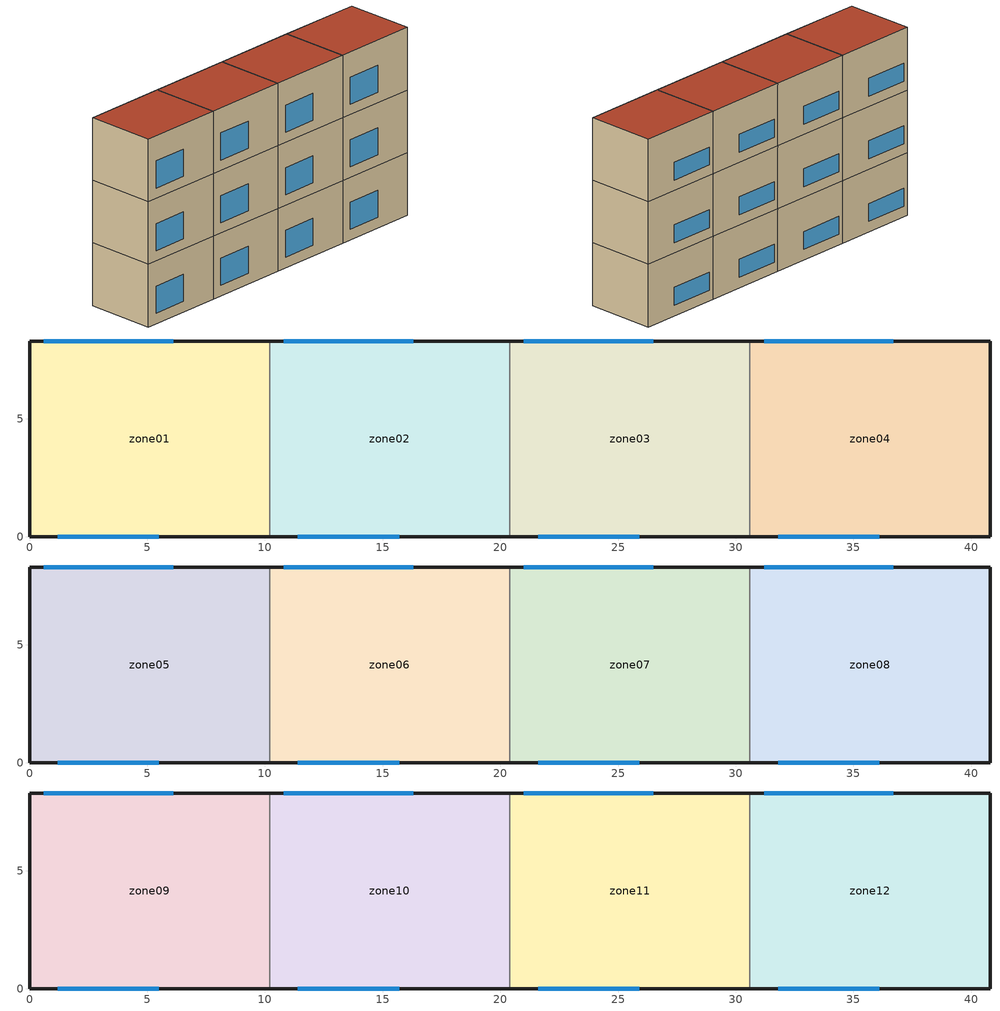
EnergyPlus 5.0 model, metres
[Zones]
zone01
 floor ground (GROUND_FLOOR): 0,0 0,8.3 10.2,8.3 10.2,0 z0
 wall outside (EXT_WALL): 10.2,8.3 0,8.3 0,0 10.2,0 z0:7.4
 wall to zone02 (ADJ_WALL): 10.2,0 10.2,8.3 z0:7.4
 window (EXT_WINDOW1): 1.2,0 5.5,0 z1.25:4.45; 6.1,8.3 0.6,8.3 z1.25:3.35
 ceiling to zone04 (ADJ_CEILING): 10.2,0 10.2,8.3 0,8.3 0,0 z7.4
zone02
 floor ground (GROUND_FLOOR): 10.2,0 10.2,8.3 20.4,8.3 20.4,0 z0
 wall outside (EXT_WALL): 20.4,8.3 10.2,8.3 / 10.2,0 20.4,0 z0:7.4
 wall to zone03 (ADJ_WALL): 20.4,0 20.4,8.3 z0:7.4
 wall to zone01 (ADJ_WALL): 10.2,8.3 10.2,0 z0:7.4
 window (EXT_WINDOW1): 11.4,0 15.7,0 z1.25:4.45; 16.3,8.3 10.8,8.3 z1.25:3.35
 ceiling to zone05 (ADJ_CEILING): 20.4,0 20.4,8.3 10.2,8.3 10.2,0 z7.4
zone03
 floor ground (GROUND_FLOOR): 20.4,0 20.4,8.3 30.6,8.3 30.6,0 z0
 wall outside (EXT_WALL): 30.6,8.3 20.4,8.3 / 20.4,0 30.6,0 z0:7.4
 wall to zone04 (ADJ_WALL): 30.6,0 30.6,8.3 z0:7.4
 wall to zone02 (ADJ_WALL): 20.4,8.3 20.4,0 z0:7.4
 window (EXT_WINDOW1): 21.6,0 25.9,0 z1.25:4.45; 26.5,8.3 21,8.3 z1.25:3.35
 ceiling to zone06 (ADJ_CEILING): 30.6,0 30.6,8.3 20.4,8.3 20.4,0 z7.4
zone04
 floor ground (GROUND_FLOOR): 30.6,0 30.6,8.3 40.8,8.3 40.8,0 z0
 wall outside (EXT_WALL): 30.6,0 40.8,0 40.8,8.3 30.6,8.3 z0:7.4
 wall to zone03 (ADJ_WALL): 30.6,8.3 30.6,0 z0:7.4
 window (EXT_WINDOW1): 31.8,0 36.1,0 z1.25:4.45; 36.7,8.3 31.2,8.3 z1.25:3.35
 ceiling to zone07 (ADJ_CEILING): 40.8,0 40.8,8.3 30.6,8.3 30.6,0 z7.4
zone05
 floor to zone08 (ADJ_CEILING): 0,0 0,8.3 10.2,8.3 10.2,0 z7.4
 wall outside (EXT_WALL): 10.2,8.3 0,8.3 0,0 10.2,0 z7.4:14.8
 wall to zone06 (ADJ_WALL): 10.2,0 10.2,8.3 z7.4:14.8
 window (EXT_WINDOW1): 1.2,0 5.5,0 z8.65:11.85; 6.1,8.3 0.6,8.3 z8.65:10.75
 ceiling to zone08 (ADJ_CEILING): 10.2,0 10.2,8.3 0,8.3 0,0 z14.8
zone06
 floor to zone09 (ADJ_CEILING): 10.2,0 10.2,8.3 20.4,8.3 20.4,0 z7.4
 wall outside (EXT_WALL): 20.4,8.3 10.2,8.3 / 10.2,0 20.4,0 z7.4:14.8
 wall to zone07 (ADJ_WALL): 20.4,0 20.4,8.3 z7.4:14.8
 wall to zone05 (ADJ_WALL): 10.2,8.3 10.2,0 z7.4:14.8
 window (EXT_WINDOW1): 11.4,0 15.7,0 z8.65:11.85; 16.3,8.3 10.8,8.3 z8.65:10.75
 ceiling to zone09 (ADJ_CEILING): 20.4,0 20.4,8.3 10.2,8.3 10.2,0 z14.8
zone07
 floor to zone10 (ADJ_CEILING): 20.4,0 20.4,8.3 30.6,8.3 30.6,0 z7.4
 wall outside (EXT_WALL): 30.6,8.3 20.4,8.3 / 20.4,0 30.6,0 z7.4:14.8
 wall to zone08 (ADJ_WALL): 30.6,0 30.6,8.3 z7.4:14.8
 wall to zone06 (ADJ_WALL): 20.4,8.3 20.4,0 z7.4:14.8
 window (EXT_WINDOW1): 21.6,0 25.9,0 z8.65:11.85; 26.5,8.3 21,8.3 z8.65:10.75
 ceiling to zone10 (ADJ_CEILING): 30.6,0 30.6,8.3 20.4,8.3 20.4,0 z14.8
zone08
 floor to zone11 (ADJ_CEILING): 30.6,0 30.6,8.3 40.8,8.3 40.8,0 z7.4
 wall outside (EXT_WALL): 30.6,0 40.8,0 40.8,8.3 30.6,8.3 z7.4:14.8
 wall to zone07 (ADJ_WALL): 30.6,8.3 30.6,0 z7.4:14.8
 window (EXT_WINDOW1): 31.8,0 36.1,0 z8.65:11.85; 36.7,8.3 31.2,8.3 z8.65:10.75
 ceiling to zone11 (ADJ_CEILING): 40.8,0 40.8,8.3 30.6,8.3 30.6,0 z14.8
zone09
 floor to zone12 (ADJ_CEILING): 0,0 0,8.3 10.2,8.3 10.2,0 z14.8
 wall outside (EXT_WALL): 10.2,8.3 0,8.3 0,0 10.2,0 z14.8:22.2
 wall to zone10 (ADJ_WALL): 10.2,0 10.2,8.3 z14.8:22.2
 window (EXT_WINDOW1): 1.2,0 5.5,0 z16.05:19.25; 6.1,8.3 0.6,8.3 z16.05:18.15
 roof outside (EXT_ROOF): 10.2,0 10.2,8.3 0,8.3 0,0 z22.2
zone10
 floor to zone11 (ADJ_CEILING): 10.2,0 10.2,8.3 20.4,8.3 20.4,0 z14.8
 wall outside (EXT_WALL): 20.4,8.3 10.2,8.3 / 10.2,0 20.4,0 z14.8:22.2
 wall to zone11 (ADJ_WALL): 20.4,0 20.4,8.3 z14.8:22.2
 wall to zone09 (ADJ_WALL): 10.2,8.3 10.2,0 z14.8:22.2
 window (EXT_WINDOW1): 11.4,0 15.7,0 z16.05:19.25; 16.3,8.3 10.8,8.3 z16.05:18.15
 roof outside (EXT_ROOF): 20.4,0 20.4,8.3 10.2,8.3 10.2,0 z22.2
zone11
 floor to zone12 (ADJ_CEILING): 20.4,0 20.4,8.3 30.6,8.3 30.6,0 z14.8
 wall outside (EXT_WALL): 30.6,8.3 20.4,8.3 / 20.4,0 30.6,0 z14.8:22.2
 wall to zone12 (ADJ_WALL): 30.6,0 30.6,8.3 z14.8:22.2
 wall to zone10 (ADJ_WALL): 20.4,8.3 20.4,0 z14.8:22.2
 window (EXT_WINDOW1): 21.6,0 25.9,0 z16.05:19.25; 26.5,8.3 21,8.3 z16.05:18.15
 roof outside (EXT_ROOF): 30.6,0 30.6,8.3 20.4,8.3 20.4,0 z22.2
zone12
 floor inside (ADJ_CEILING): 30.6,0 30.6,8.3 40.8,8.3 40.8,0 z14.8
 wall outside (EXT_WALL): 30.6,0 40.8,0 40.8,8.3 30.6,8.3 z14.8:22.2
 wall to zone11 (ADJ_WALL): 30.6,8.3 30.6,0 z14.8:22.2
 window (EXT_WINDOW1): 31.8,0 36.1,0 z16.05:19.25; 36.7,8.3 31.2,8.3 z16.05:18.15
 roof outside (EXT_ROOF): 40.8,0 40.8,8.3 30.6,8.3 30.6,0 z22.2
[Building]
zone03: North Axis {deg}=0; Terrain=City; Loads Convergence Tolerance Value=0; Temperature Convergence Tolerance Value {deltaC}=0; Solar Distribution=FullInteriorAndExterior; Maximum Number of Warmup Days=0
[Site:Location]
not used: Latitude {deg}=0; Longitude {deg}=0; Time Zone {hr}=0; Elevation {m}=0
[Construction]
GROUND_FLOOR; EXT_WALL; EXT_ROOF; ADJ_WALL; ADJ_CEILING; EXT_WINDOW1: 
[WindowProperty:ShadingControl]
ESHADE=0; ISHADE=INPUT 1*MAX_ISHADE : SHADECNTRL=ISHADE_INTERNAL
[SurfaceProperty:OtherSideCoefficients]
BOUNDARY=IDENTICAL; BOUNDARY=INPUT 1*TBOUNDARY; BOUNDARY=INPUT 1*TBOUNDARY_2; BOUNDARY=INPUT 1*TBOUNDARY_3; BOUNDARY=INPUT 1*TGROUND; BOUNDARY=20; BOUNDARY=15
[Zone]
zone01; zone02; zone03; zone04; zone05; zone06; zone07; zone08; zone09; zone10; zone11; zone12: 0, 0, 0, 0, , 1
